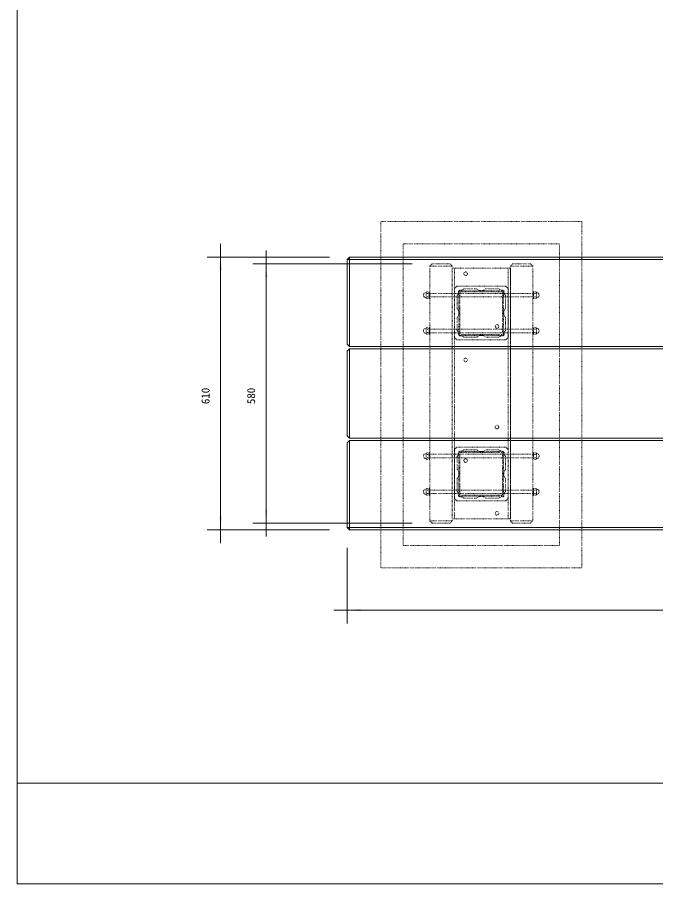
# Model space of a CAD drawing. Units: millimetres, scale not verified. Extents: x -2925 to 2925, y -2062 to 2062.
# Drawn here: x -2925 to -1496, y -2062 to -125 of the extents above; entities that cross this region are included whole.
import ezdxf
from ezdxf.enums import TextEntityAlignment as Align

# ---------------------------------------------------------------- set-up
doc = ezdxf.new("R2010")
doc.units = ezdxf.units.MM
doc.header["$LTSCALE"] = 10
doc.linetypes.add('USER5', pattern=[0.208282, 0.069427, -0.138855])
doc.layers.add('0-1_IMPORTED', color=30, linetype='Continuous', lineweight=18)
doc.styles.add('ＭＳ ゴシック', font='')
doc.styles.get('ＭＳ ゴシック').set_extended_font_data('MS Gothic')

msp = doc.modelspace()

# ---------------------------------------------------------------- linework, layer by layer
at = {"layer": '0-1_IMPORTED', "color": 1}
for p, q in [((-2470, -661), (-2470, -631)), ((-2368, -646), (-2368, -676)), ((-2226.56, -661), (-2500, -661)), ((-2470, -1271), (-2470, -661)), ((-2041.56, -676), (-2398, -676)), ((-2368, -676), (-2368, -1256)), ((-2041.56, -1256), (-2398, -1256)), ((-2368, -1256), (-2368, -1286)), ((-2226.56, -1271), (-2500, -1271)), ((-2470, -1301), (-2470, -1271)), ((-2186.56, -1311), (-2186.56, -1480.37)), ((-2216.56, -1450.37), (-2186.56, -1450.37)), ((-2186.56, -1450.37), (-386.56, -1450.37))]:
    msp.add_line(p, q, dxfattribs=at)
at = {"layer": '0-1_IMPORTED'}
for p, q in [((-2186.56, -666), (-386.56, -666)), ((-2181.56, -861), (-2181.56, -661)), ((-2181.56, -1066), (-2181.56, -866)), ((-2181.56, -1271), (-2181.56, -1071)), ((-386.56, -1266), (-2186.56, -1266)), ((-2925, -1837.5), (2925, -1837.5))]:
    msp.add_line(p, q, dxfattribs=at)
at = {"layer": '0-1_IMPORTED', "linetype": 'USER5'}
for p, q in [((-2001.56, -681), (-1951.56, -681)), ((-1771.56, -681), (-1821.56, -681)), ((-1886.56, -736), (-1931.96, -736)), ((-1841.16, -736), (-1886.56, -736)), ((-2010.31, -740.25), (-2010.06, -740.25)), ((-2010.31, -751.75), (-2010.06, -751.75)), ((-2010.06, -740.25), (-2009.05, -738.5)), ((-2010.06, -751.75), (-2010.06, -740.25)), ((-2010.06, -742.26), (-2003.56, -742.26)), ((-2010.06, -749.74), (-2003.56, -749.74)), ((-2010.06, -751.75), (-2009.05, -753.5)), ((-2009.05, -738.5), (-2004.57, -738.5)), ((-2009.05, -753.5), (-2004.57, -753.5)), ((-2003.56, -740.25), (-2004.57, -738.5)), ((-2003.56, -751.75), (-2004.57, -753.5)), ((-2003.56, -751.75), (-2003.56, -740.25)), ((-1769.56, -740.25), (-1768.55, -738.5)), ((-1769.56, -751.75), (-1769.56, -740.25)), ((-1763.06, -742.26), (-1769.56, -742.26)), ((-1763.06, -749.74), (-1769.56, -749.74)), ((-1769.56, -751.75), (-1768.55, -753.5)), ((-1764.07, -738.5), (-1768.55, -738.5)), ((-1764.07, -753.5), (-1768.55, -753.5)), ((-1763.06, -740.25), (-1764.07, -738.5)), ((-1763.06, -751.75), (-1764.07, -753.5)), ((-1762.81, -740.25), (-1763.06, -740.25)), ((-1763.06, -751.75), (-1763.06, -740.25)), ((-1762.81, -751.75), (-1763.06, -751.75)), ((-2010.31, -820.25), (-2010.06, -820.25)), ((-2010.31, -831.75), (-2010.06, -831.75)), ((-2010.06, -820.25), (-2009.05, -818.5)), ((-2010.06, -820.25), (-2010.06, -831.75)), ((-2010.06, -822.26), (-2003.56, -822.26)), ((-2010.06, -829.74), (-2003.56, -829.74)), ((-2010.06, -831.75), (-2009.05, -833.5)), ((-2009.05, -818.5), (-2004.57, -818.5)), ((-2003.56, -820.25), (-2004.57, -818.5)), ((-2003.56, -831.75), (-2004.57, -833.5)), ((-2003.56, -820.25), (-2003.56, -831.75)), ((-1769.56, -820.25), (-1768.55, -818.5)), ((-1769.56, -820.25), (-1769.56, -831.75)), ((-1763.06, -822.26), (-1769.56, -822.26)), ((-1763.06, -829.74), (-1769.56, -829.74)), ((-1769.56, -831.75), (-1768.55, -833.5)), ((-1764.07, -818.5), (-1768.55, -818.5)), ((-1763.06, -820.25), (-1764.07, -818.5)), ((-1763.06, -831.75), (-1764.07, -833.5)), ((-1762.81, -820.25), (-1763.06, -820.25)), ((-1763.06, -820.25), (-1763.06, -831.75)), ((-1762.81, -831.75), (-1763.06, -831.75)), ((-2009.05, -833.5), (-2004.57, -833.5)), ((-1764.07, -833.5), (-1768.55, -833.5)), ((-2010.31, -1100.25), (-2010.06, -1100.25)), ((-2010.06, -1100.25), (-2009.05, -1098.5)), ((-2010.06, -1111.75), (-2010.06, -1100.25)), ((-2010.06, -1102.26), (-2003.56, -1102.26)), ((-2009.05, -1098.5), (-2004.57, -1098.5)), ((-2003.56, -1100.25), (-2004.57, -1098.5)), ((-2003.56, -1111.75), (-2003.56, -1100.25)), ((-1769.56, -1100.25), (-1768.55, -1098.5)), ((-1769.56, -1111.75), (-1769.56, -1100.25)), ((-1763.06, -1102.26), (-1769.56, -1102.26)), ((-1764.07, -1098.5), (-1768.55, -1098.5)), ((-1763.06, -1100.25), (-1764.07, -1098.5)), ((-1762.81, -1100.25), (-1763.06, -1100.25)), ((-1763.06, -1111.75), (-1763.06, -1100.25)), ((-2010.31, -1111.75), (-2010.06, -1111.75)), ((-2010.06, -1109.74), (-2003.56, -1109.74)), ((-2010.06, -1111.75), (-2009.05, -1113.5)), ((-2009.05, -1113.5), (-2004.57, -1113.5)), ((-2003.56, -1111.75), (-2004.57, -1113.5)), ((-1763.06, -1109.74), (-1769.56, -1109.74)), ((-1769.56, -1111.75), (-1768.55, -1113.5)), ((-1764.07, -1113.5), (-1768.55, -1113.5)), ((-1763.06, -1111.75), (-1764.07, -1113.5)), ((-1762.81, -1111.75), (-1763.06, -1111.75)), ((-2010.31, -1180.25), (-2010.06, -1180.25)), ((-2010.06, -1180.25), (-2009.05, -1178.5)), ((-2010.06, -1180.25), (-2010.06, -1191.75)), ((-2009.05, -1178.5), (-2004.57, -1178.5)), ((-2003.56, -1180.25), (-2004.57, -1178.5)), ((-2003.56, -1180.25), (-2003.56, -1191.75)), ((-1769.56, -1180.25), (-1768.55, -1178.5)), ((-1769.56, -1180.25), (-1769.56, -1191.75)), ((-1764.07, -1178.5), (-1768.55, -1178.5)), ((-1763.06, -1180.25), (-1764.07, -1178.5)), ((-1762.81, -1180.25), (-1763.06, -1180.25)), ((-1763.06, -1180.25), (-1763.06, -1191.75)), ((-2010.31, -1191.75), (-2010.06, -1191.75)), ((-2010.06, -1182.26), (-2003.56, -1182.26)), ((-2010.06, -1189.74), (-2003.56, -1189.74)), ((-2010.06, -1191.75), (-2009.05, -1193.5)), ((-2009.05, -1193.5), (-2004.57, -1193.5)), ((-2003.56, -1191.75), (-2004.57, -1193.5)), ((-1886.56, -1196), (-1931.96, -1196)), ((-1841.16, -1196), (-1886.56, -1196)), ((-1763.06, -1182.26), (-1769.56, -1182.26)), ((-1763.06, -1189.74), (-1769.56, -1189.74)), ((-1769.56, -1191.75), (-1768.55, -1193.5)), ((-1764.07, -1193.5), (-1768.55, -1193.5)), ((-1763.06, -1191.75), (-1764.07, -1193.5)), ((-1762.81, -1191.75), (-1763.06, -1191.75)), ((-2001.56, -1251), (-1951.56, -1251)), ((-1771.56, -1251), (-1821.56, -1251))]:
    msp.add_line(p, q, dxfattribs=at)
at = {"layer": '0-1_IMPORTED'}
for points in [[(-2925, 2062.5), (2925, 2062.5), (2925, -2062.5), (-2925, -2062.5)], [(-2181.56, -661), (-391.56, -661), (-386.56, -666), (-386.56, -856), (-391.56, -861), (-2181.56, -861), (-2186.56, -856), (-2186.56, -666)], [(-2181.56, -866), (-391.56, -866), (-386.56, -871), (-386.56, -1061), (-391.56, -1066), (-2181.56, -1066), (-2186.56, -1061), (-2186.56, -871)], [(-2181.56, -1071), (-391.56, -1071), (-386.56, -1076), (-386.56, -1266), (-391.56, -1271), (-2181.56, -1271), (-2186.56, -1266), (-2186.56, -1076)]]:
    msp.add_lwpolyline(points, close=True, dxfattribs=at)
at = {"layer": '0-1_IMPORTED', "linetype": 'USER5'}
for points in [[(-2111.56, -581), (-1661.56, -581), (-1661.56, -1356), (-2111.56, -1356)], [(-2061.56, -631), (-1711.56, -631), (-1711.56, -1306), (-2061.56, -1306)], [(-1996.56, -676), (-1956.56, -676), (-1951.56, -681), (-1951.56, -1251), (-1956.56, -1256), (-1996.56, -1256), (-2001.56, -1251), (-2001.56, -681)], [(-1776.56, -676), (-1816.56, -676), (-1821.56, -681), (-1821.56, -1251), (-1816.56, -1256), (-1776.56, -1256), (-1771.56, -1251), (-1771.56, -681)], [(-1951.56, -686), (-1821.56, -686), (-1821.56, -1246), (-1951.56, -1246)], [(-1951.56, -686), (-1946.56, -686), (-1946.56, -1246), (-1951.56, -1246)], [(-1821.56, -686), (-1826.56, -686), (-1826.56, -1246), (-1821.56, -1246)], [(-1831.56, -726), (-1826.56, -731), (-1826.56, -841), (-1831.56, -846), (-1941.56, -846), (-1946.56, -841), (-1946.56, -731), (-1941.56, -726)], [(-2001.56, -754), (-2003.56, -754), (-2003.56, -738), (-2001.56, -738)], [(-1771.56, -750), (-2001.56, -750), (-2001.56, -742), (-1771.56, -742)], [(-1771.56, -754), (-1769.56, -754), (-1769.56, -738), (-1771.56, -738)], [(-2001.56, -818), (-2003.56, -818), (-2003.56, -834), (-2001.56, -834)], [(-1771.56, -822), (-2001.56, -822), (-2001.56, -830), (-1771.56, -830)], [(-1771.56, -818), (-1769.56, -818), (-1769.56, -834), (-1771.56, -834)], [(-2001.56, -1114), (-2003.56, -1114), (-2003.56, -1098), (-2001.56, -1098)], [(-1771.56, -1110), (-2001.56, -1110), (-2001.56, -1102), (-1771.56, -1102)], [(-1831.56, -1206), (-1826.56, -1201), (-1826.56, -1091), (-1831.56, -1086), (-1941.56, -1086), (-1946.56, -1091), (-1946.56, -1201), (-1941.56, -1206)], [(-1771.56, -1114), (-1769.56, -1114), (-1769.56, -1098), (-1771.56, -1098)], [(-2001.56, -1178), (-2003.56, -1178), (-2003.56, -1194), (-2001.56, -1194)], [(-1771.56, -1182), (-2001.56, -1182), (-2001.56, -1190), (-1771.56, -1190)], [(-1771.56, -1178), (-1769.56, -1178), (-1769.56, -1194), (-1771.56, -1194)]]:
    msp.add_lwpolyline(points, close=True, dxfattribs=at)
for points in [[(-1838.56, -735), (-1842.56, -735), (-1847.56, -732), (-1865.56, -732), (-1871.56, -732), (-1876.56, -732), (-1881.56, -735.5), (-1891.56, -735.5), (-1896.56, -732), (-1901.56, -732), (-1907.56, -732), (-1925.56, -732), (-1930.56, -735), (-1934.56, -735)], [(-1937.56, -738), (-1937.56, -742), (-1940.56, -747), (-1940.56, -765), (-1940.56, -771), (-1940.56, -776), (-1937.06, -781), (-1937.06, -791), (-1940.56, -796), (-1940.56, -801), (-1940.56, -807), (-1940.56, -825), (-1937.56, -830), (-1937.56, -834)], [(-1936.56, -740.6), (-1936.56, -786), (-1936.56, -831.4)], [(-1934.26, -831.4), (-1934.26, -786), (-1934.26, -740.6)], [(-1931.96, -738.3), (-1886.56, -738.3), (-1841.16, -738.3)], [(-1838.86, -740.6), (-1838.86, -786), (-1838.86, -831.4)], [(-1836.56, -831.4), (-1836.56, -786), (-1836.56, -740.6)], [(-1832.56, -796), (-1836.06, -791), (-1836.06, -781), (-1832.56, -776), (-1832.56, -771), (-1832.56, -765), (-1832.56, -747), (-1835.56, -742), (-1835.56, -738)], [(-1835.56, -834), (-1835.56, -830), (-1832.56, -825), (-1832.56, -807), (-1832.56, -801), (-1832.56, -796)], [(-1934.56, -837), (-1930.56, -837), (-1925.56, -840), (-1907.56, -840), (-1901.56, -840), (-1896.56, -840), (-1891.56, -836.5), (-1881.56, -836.5), (-1876.56, -840), (-1871.56, -840), (-1865.56, -840), (-1847.56, -840), (-1842.56, -837), (-1838.56, -837)], [(-1841.16, -833.7), (-1886.56, -833.7), (-1931.96, -833.7)], [(-1931.96, -836), (-1886.56, -836), (-1841.16, -836)], [(-1937.56, -1194), (-1937.56, -1190), (-1940.56, -1185), (-1940.56, -1167), (-1940.56, -1161), (-1940.56, -1156), (-1937.06, -1151), (-1937.06, -1141), (-1940.56, -1136), (-1940.56, -1131), (-1940.56, -1125), (-1940.56, -1107), (-1937.56, -1102), (-1937.56, -1098)], [(-1936.56, -1191.4), (-1936.56, -1146), (-1936.56, -1100.6)], [(-1934.56, -1095), (-1930.56, -1095), (-1925.56, -1092), (-1907.56, -1092), (-1901.56, -1092), (-1896.56, -1092), (-1891.56, -1095.5), (-1881.56, -1095.5), (-1876.56, -1092), (-1871.56, -1092), (-1865.56, -1092), (-1847.56, -1092), (-1842.56, -1095), (-1838.56, -1095)], [(-1934.26, -1100.6), (-1934.26, -1146), (-1934.26, -1191.4)], [(-1931.96, -1096), (-1886.56, -1096), (-1841.16, -1096)], [(-1841.16, -1098.3), (-1886.56, -1098.3), (-1931.96, -1098.3)], [(-1838.86, -1191.4), (-1838.86, -1146), (-1838.86, -1100.6)], [(-1836.56, -1100.6), (-1836.56, -1146), (-1836.56, -1191.4)], [(-1835.56, -1098), (-1835.56, -1102), (-1832.56, -1107), (-1832.56, -1125), (-1832.56, -1131), (-1832.56, -1136)], [(-1832.56, -1136), (-1836.06, -1141), (-1836.06, -1151), (-1832.56, -1156), (-1832.56, -1161), (-1832.56, -1167), (-1832.56, -1185), (-1835.56, -1190), (-1835.56, -1194)], [(-1838.56, -1197), (-1842.56, -1197), (-1847.56, -1200), (-1865.56, -1200), (-1871.56, -1200), (-1876.56, -1200), (-1881.56, -1196.5), (-1891.56, -1196.5), (-1896.56, -1200), (-1901.56, -1200), (-1907.56, -1200), (-1925.56, -1200), (-1930.56, -1197), (-1934.56, -1197)], [(-1931.96, -1193.7), (-1886.56, -1193.7), (-1841.16, -1193.7)]]:
    msp.add_lwpolyline(points, dxfattribs=at)
for centre in [(-1921.56, -698), (-1851.56, -816), (-1921.56, -891), (-1851.56, -1041), (-1921.56, -1116), (-1851.56, -1234)]:
    msp.add_circle(centre, 4, dxfattribs=at)
for centre, radius, start, end in [((-1934.56, -738), 3, 90, 180), ((-1931.96, -740.6), 4.6, 90, 180), ((-1841.16, -740.6), 4.6, 360, 90), ((-1838.56, -738), 3, 360, 90), ((-2010.31, -746), 5.75, 90, 270), ((-1931.96, -740.6), 2.3, 90, 180), ((-1841.16, -740.6), 2.3, 360, 90), ((-1762.81, -746), 5.75, 270, 90), ((-2010.31, -826), 5.75, 90, 270), ((-1931.96, -831.4), 4.6, 180, 270), ((-1931.96, -831.4), 2.3, 180, 270), ((-1841.16, -831.4), 4.6, 270, 360), ((-1841.16, -831.4), 2.3, 270, 360), ((-1762.81, -826), 5.75, 270, 90), ((-1934.56, -834), 3, 180, 270), ((-1838.56, -834), 3, 270, 0), ((-2010.31, -1106), 5.75, 90, 270), ((-1934.56, -1098), 3, 90, 180), ((-1931.96, -1100.6), 4.6, 90, 180), ((-1931.96, -1100.6), 2.3, 90, 180), ((-1841.16, -1100.6), 4.6, 360, 90), ((-1841.16, -1100.6), 2.3, 0, 90), ((-1838.56, -1098), 3, 360, 90), ((-1762.81, -1106), 5.75, 270, 90), ((-2010.31, -1186), 5.75, 90, 270), ((-1762.81, -1186), 5.75, 270, 90), ((-1934.56, -1194), 3, 180, 270), ((-1931.96, -1191.4), 4.6, 180, 270), ((-1931.96, -1191.4), 2.3, 180, 270), ((-1841.16, -1191.4), 4.6, 270, 360), ((-1841.16, -1191.4), 2.3, 270, 360), ((-1838.56, -1194), 3, 270, 0)]:
    msp.add_arc(centre, radius, start, end, dxfattribs=at)
at = {"layer": '0-1_IMPORTED', "color": 1}
for points in [[(-2470, -661), (-2467.38, -691), (-2472.62, -691)], [(-2368, -676), (-2365.38, -706), (-2370.62, -706)], [(-2368, -1256), (-2370.62, -1226), (-2365.38, -1226)], [(-2470, -1271), (-2472.62, -1241), (-2467.38, -1241)], [(-2186.56, -1450.37), (-2156.57, -1447.75), (-2156.57, -1453)]]:
    msp.add_solid(points, dxfattribs=at)

# ---------------------------------------------------------------- texts
at = {"layer": '0-1_IMPORTED', "color": 7, "style": 'ＭＳ ゴシック'}
for s, p in [('610', (-2489.45, -989.81)), ('580', (-2387.45, -989.81))]:
    msp.add_text(s, height=17.91, rotation=90, dxfattribs=at).set_placement(p, align=Align.BOTTOM_LEFT)

doc.saveas('drawing.dxf')
